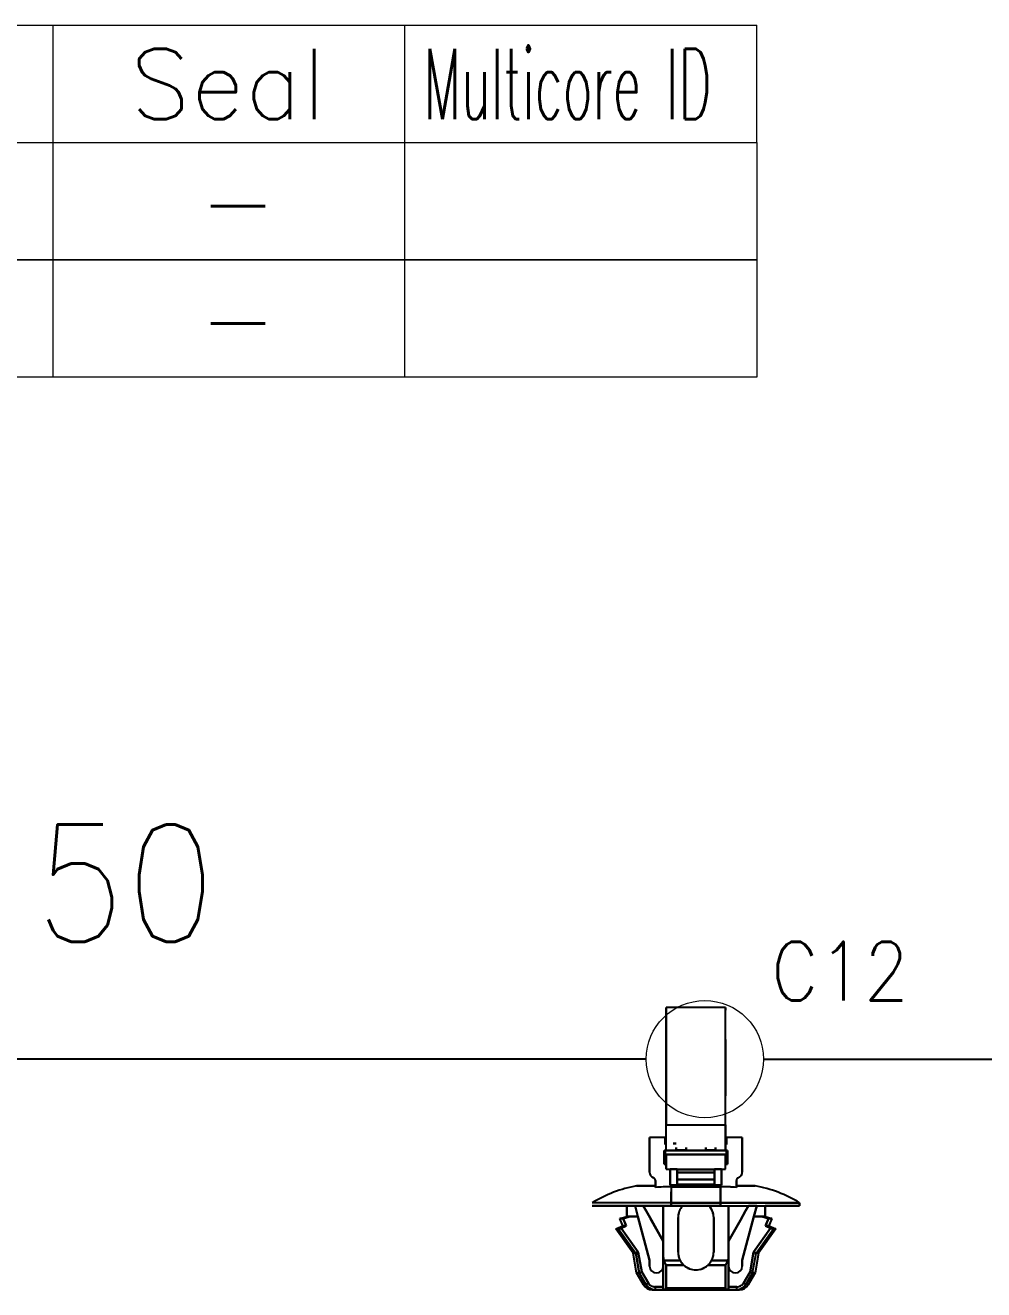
# Model space of a CAD drawing. Header units: inches. Extents: x 47316 to 59086, y 3141 to 11743.
# Drawn here: x 51528.8 to 51569.7, y 4851.2 to 4905.1 of the extents above; entities that cross this region are included whole.
import ezdxf

# ---------------------------------------------------------------- set-up
doc = ezdxf.new("R2010")
doc.units = ezdxf.units.IN
doc.header["$MEASUREMENT"] = 0
doc.layers.add('_BLACK_HOLE', color=7, linetype='Continuous')
doc.styles.get("Standard").update_dxf_attribs({"font": ''})
doc.styles.get('Standard').set_extended_font_data('SimSun')
doc.linetypes.add('_VH_OTCON', pattern='A,0.0001,[7,VeSys.shx,S=0.1,R=0,X=0,Y=0],-0.4,[7,VeSys.shx,S=0.1,R=0,X=0,Y=0],-0.4,["X",Standard,S=1,R=0,X=-0.5,Y=-0.5],-0.0001,[7,VeSys.shx,S=0.1,R=0,X=0,Y=0],-0.4', length=1.2002)

msp = doc.modelspace()

# ---------------------------------------------------------------- linework, layer by layer
at = {"layer": '_BLACK_HOLE', "linetype": 'Continuous', "lineweight": 15}
for p, q in [((51477.519, 4905.09), (51560.019, 4905.09)), ((51477.519, 4900.09), (51560.019, 4900.09))]:
    msp.add_line(p, q, dxfattribs=at)
at = {"layer": '_BLACK_HOLE', "color": 7, "linetype": 'Continuous', "lineweight": 15}
for p, q in [((51530.019, 4900.09), (51530.019, 4905.09)), ((51545.019, 4900.09), (51545.019, 4905.09)), ((51560.019, 4900.09), (51560.019, 4905.09))]:
    msp.add_line(p, q, dxfattribs=at)
at = {"layer": '_BLACK_HOLE', "color": 102, "linetype": 'Continuous', "lineweight": 15}
for p, q in [((51530.019, 4895.09), (51530.019, 4900.09)), ((51545.019, 4895.09), (51545.019, 4900.09)), ((51530.019, 4890.09), (51530.019, 4895.09)), ((51545.019, 4890.09), (51545.019, 4895.09))]:
    msp.add_line(p, q, dxfattribs=at)
at = {"layer": '_BLACK_HOLE', "ltscale": 0.378897}
msp.add_line((51556.158, 4863.232), (51556.158, 4858.232), dxfattribs=at)
at = {"layer": '_BLACK_HOLE', "ltscale": 0.15}
for p, q in [((51558.684, 4863.232), (51556.158, 4863.232)), ((51556.158, 4858.232), (51558.684, 4858.232)), ((51556.158, 4858.232), (51558.684, 4858.232)), ((51558.684, 4856.974), (51556.158, 4856.974)), ((51556.158, 4856.974), (51558.684, 4856.974)), ((51556.158, 4856.342), (51558.684, 4856.342)), ((51556.158, 4856.342), (51558.684, 4856.342)), ((51558.684, 4851.269), (51556.158, 4851.269)), ((51556.158, 4851.269), (51558.684, 4851.269))]:
    msp.add_line(p, q, dxfattribs=at)
at = {"layer": '_BLACK_HOLE', "ltscale": 0.215019}
msp.add_line((51556.158, 4859.796), (51556.158, 4863.232), dxfattribs=at)
at = {"layer": '_BLACK_HOLE', "ltscale": 0.315749}
msp.add_line((51556.158, 4863.232), (51556.158, 4858.664), dxfattribs=at)
at = {"layer": '_BLACK_HOLE', "ltscale": 0.378905}
msp.add_line((51556.158, 4858.232), (51556.158, 4863.232), dxfattribs=at)
at = {"layer": '_BLACK_HOLE', "ltscale": 0.315758}
msp.add_line((51556.158, 4863.232), (51556.158, 4858.664), dxfattribs=at)
at = {"layer": '_BLACK_HOLE', "ltscale": 0.378893}
msp.add_line((51558.684, 4858.232), (51558.684, 4863.232), dxfattribs=at)
at = {"layer": '_BLACK_HOLE', "ltscale": 0.0272}
msp.add_line((51558.684, 4863.119), (51558.684, 4863.232), dxfattribs=at)
at = {"layer": '_BLACK_HOLE', "ltscale": 0.37888}
msp.add_line((51558.684, 4858.232), (51558.684, 4863.232), dxfattribs=at)
at = {"layer": '_BLACK_HOLE', "ltscale": 0.027199}
msp.add_line((51558.684, 4863.232), (51558.684, 4863.119), dxfattribs=at)
at = {"layer": '_BLACK_HOLE', "ltscale": 0.179182}
msp.add_line((51556.158, 4859.968), (51556.158, 4862.985), dxfattribs=at)
at = {"layer": '_BLACK_HOLE', "ltscale": 0.142593}
msp.add_line((51558.684, 4859.472), (51558.684, 4861.873), dxfattribs=at)
at = {"layer": '_BLACK_HOLE', "ltscale": 0.142589}
msp.add_line((51558.684, 4861.873), (51558.684, 4859.472), dxfattribs=at)
at = {"layer": '_BLACK_HOLE', "linetype": '_VH_OTCON', "lineweight": -3, "ltscale": 5}
for p, q in [((51555.302, 4861.031), (51510.482, 4861.031)), ((51560.302, 4861.031), (51661.023, 4861.031))]:
    msp.add_line(p, q, dxfattribs=at)
at = {"layer": '_BLACK_HOLE', "ltscale": 0.026669}
for p, q in [((51556.158, 4859.968), (51556.158, 4859.519)), ((51556.158, 4859.519), (51556.158, 4859.968)), ((51556.158, 4859.796), (51556.158, 4859.347))]:
    msp.add_line(p, q, dxfattribs=at)
at = {"layer": '_BLACK_HOLE', "ltscale": 0.108633}
msp.add_line((51556.158, 4857.689), (51556.158, 4859.519), dxfattribs=at)
at = {"layer": '_BLACK_HOLE', "ltscale": 0.076392}
msp.add_line((51556.158, 4858.232), (51556.158, 4859.519), dxfattribs=at)
at = {"layer": '_BLACK_HOLE', "ltscale": 0.098454}
msp.add_line((51556.158, 4857.689), (51556.158, 4859.347), dxfattribs=at)
at = {"layer": '_BLACK_HOLE', "ltscale": 0.057913}
msp.add_line((51556.158, 4857.689), (51556.158, 4858.664), dxfattribs=at)
at = {"layer": '_BLACK_HOLE', "ltscale": 0.0644}
for p, q in [((51556.158, 4857.148), (51556.158, 4858.232)), ((51556.158, 4857.148), (51556.158, 4858.232)), ((51558.684, 4858.232), (51558.684, 4857.148)), ((51558.684, 4857.148), (51558.684, 4858.232))]:
    msp.add_line(p, q, dxfattribs=at)
at = {"layer": '_BLACK_HOLE', "ltscale": 0.025}
for p, q in [((51555.443, 4857.268), (51555.443, 4857.689)), ((51557, 4857.148), (51556.579, 4857.148)), ((51557, 4857.148), (51556.579, 4857.148)), ((51557, 4857.142), (51556.579, 4857.142)), ((51558.263, 4857.148), (51557.842, 4857.148)), ((51558.263, 4857.148), (51557.842, 4857.148))]:
    msp.add_line(p, q, dxfattribs=at)
at = {"layer": '_BLACK_HOLE', "ltscale": 0.039999}
for p, q in [((51556.116, 4857.689), (51555.443, 4857.689)), ((51556.116, 4857.689), (51555.443, 4857.689)), ((51559.4, 4857.689), (51558.726, 4857.689)), ((51559.4, 4857.689), (51558.726, 4857.689))]:
    msp.add_line(p, q, dxfattribs=at)
at = {"layer": '_BLACK_HOLE', "ltscale": 0.022501}
for p, q in [((51555.443, 4857.689), (51555.443, 4857.31)), ((51555.443, 4857.689), (51555.443, 4857.31)), ((51559.4, 4857.689), (51559.4, 4857.31)), ((51559.4, 4857.31), (51559.4, 4857.689))]:
    msp.add_line(p, q, dxfattribs=at)
at = {"layer": '_BLACK_HOLE', "ltscale": 0.0175}
for p, q in [((51556.116, 4857.689), (51556.116, 4857.394)), ((51556.116, 4857.689), (51556.116, 4857.394)), ((51556.116, 4857.394), (51556.116, 4857.689)), ((51558.726, 4857.689), (51558.726, 4857.394)), ((51558.726, 4857.394), (51558.726, 4857.689))]:
    msp.add_line(p, q, dxfattribs=at)
at = {"layer": '_BLACK_HOLE', "ltscale": 0.002499}
for p, q in [((51556.158, 4857.689), (51556.116, 4857.689)), ((51558.726, 4857.689), (51558.684, 4857.689)), ((51556.074, 4857.142), (51556.116, 4857.142)), ((51556.074, 4857.142), (51556.116, 4857.142)), ((51556.116, 4857.394), (51556.158, 4857.394)), ((51556.158, 4857.394), (51556.116, 4857.394)), ((51558.684, 4857.394), (51558.726, 4857.394)), ((51558.726, 4857.394), (51558.684, 4857.394)), ((51558.768, 4857.142), (51558.726, 4857.142)), ((51558.726, 4857.142), (51558.768, 4857.142)), ((51558.726, 4857.142), (51558.768, 4857.142)), ((51556.116, 4856.595), (51556.158, 4856.595)), ((51556.158, 4856.595), (51556.116, 4856.595)), ((51556.116, 4856.595), (51556.158, 4856.595)), ((51558.684, 4856.595), (51558.726, 4856.595)), ((51558.726, 4856.595), (51558.684, 4856.595)), ((51558.684, 4856.595), (51558.726, 4856.595))]:
    msp.add_line(p, q, dxfattribs=at)
at = {"layer": '_BLACK_HOLE', "ltscale": 2.6e-05}
for p, q in [((51556.116, 4857.689), (51556.116, 4857.689)), ((51558.726, 4857.689), (51558.726, 4857.689))]:
    msp.add_line(p, q, dxfattribs=at)
at = {"layer": '_BLACK_HOLE', "ltscale": 0.064999}
for p, q in [((51555.443, 4857.31), (51555.443, 4856.216)), ((51555.443, 4857.31), (51555.443, 4856.216)), ((51559.4, 4857.31), (51559.4, 4856.216)), ((51559.4, 4856.216), (51559.4, 4857.31))]:
    msp.add_line(p, q, dxfattribs=at)
at = {"layer": '_BLACK_HOLE', "ltscale": 0.0625}
msp.add_line((51555.443, 4856.216), (51555.443, 4857.268), dxfattribs=at)
at = {"layer": '_BLACK_HOLE', "ltscale": 0.000629}
msp.add_line((51556.085, 4857.142), (51556.074, 4857.142), dxfattribs=at)
at = {"layer": '_BLACK_HOLE', "ltscale": 0.035001}
for p, q in [((51556.074, 4857.142), (51556.074, 4856.553)), ((51556.074, 4856.553), (51556.074, 4857.142)), ((51558.768, 4856.553), (51558.768, 4857.142)), ((51558.768, 4856.553), (51558.768, 4857.142)), ((51558.768, 4857.142), (51558.768, 4856.553)), ((51556.369, 4854.784), (51556.369, 4855.374)), ((51556.369, 4854.784), (51556.369, 4855.374))]:
    msp.add_line(p, q, dxfattribs=at)
at = {"layer": '_BLACK_HOLE', "ltscale": 0.154999}
for p, q in [((51556.116, 4857.142), (51558.726, 4857.142)), ((51558.726, 4857.142), (51556.116, 4857.142))]:
    msp.add_line(p, q, dxfattribs=at)
at = {"layer": '_BLACK_HOLE', "ltscale": 0.032501}
for p, q in [((51556.116, 4857.142), (51556.116, 4856.595)), ((51556.116, 4857.142), (51556.116, 4856.595)), ((51558.726, 4857.142), (51558.726, 4856.595)), ((51558.726, 4856.595), (51558.726, 4857.142))]:
    msp.add_line(p, q, dxfattribs=at)
at = {"layer": '_BLACK_HOLE', "ltscale": 0.021939}
msp.add_line((51556.116, 4857.142), (51556.116, 4856.772), dxfattribs=at)
at = {"layer": '_BLACK_HOLE', "ltscale": 0.0075}
for p, q in [((51556.581, 4857.436), (51556.455, 4857.436)), ((51556.455, 4857.436), (51556.581, 4857.436)), ((51556.579, 4857.142), (51556.579, 4857.268)), ((51556.579, 4857.268), (51556.579, 4857.142)), ((51557, 4857.268), (51557, 4857.142)), ((51557, 4857.142), (51557, 4857.268)), ((51557.842, 4857.142), (51557.842, 4857.268)), ((51557.842, 4857.268), (51557.842, 4857.142)), ((51558.263, 4857.268), (51558.263, 4857.142)), ((51558.263, 4857.142), (51558.263, 4857.268)), ((51556.369, 4854.911), (51556.369, 4854.784)), ((51556.369, 4854.784), (51556.369, 4854.911)), ((51558.474, 4854.784), (51558.474, 4854.911)), ((51558.474, 4854.911), (51558.474, 4854.784)), ((51561.842, 4854.911), (51561.842, 4854.784)), ((51561.842, 4854.784), (51561.842, 4854.911)), ((51555.679, 4851.332), (51555.679, 4851.206)), ((51555.679, 4851.332), (51555.679, 4851.206)), ((51556.032, 4851.206), (51556.032, 4851.332)), ((51559.163, 4851.206), (51559.163, 4851.332)), ((51559.163, 4851.206), (51559.163, 4851.332))]:
    msp.add_line(p, q, dxfattribs=at)
at = {"layer": '_BLACK_HOLE', "ltscale": 0.000322}
msp.add_line((51557, 4857.142), (51557, 4857.147), dxfattribs=at)
at = {"layer": '_BLACK_HOLE', "ltscale": 0.023056}
msp.add_line((51558.23, 4857.142), (51557.842, 4857.142), dxfattribs=at)
at = {"layer": '_BLACK_HOLE', "ltscale": 0.000368}
msp.add_line((51558.263, 4857.148), (51558.263, 4857.142), dxfattribs=at)
at = {"layer": '_BLACK_HOLE', "ltscale": 0.010562}
msp.add_line((51556.116, 4856.595), (51556.116, 4856.772), dxfattribs=at)
at = {"layer": '_BLACK_HOLE', "ltscale": 0.0375}
for p, q in [((51556.158, 4856.974), (51556.158, 4856.342)), ((51556.158, 4856.342), (51556.158, 4856.974)), ((51558.684, 4856.342), (51558.684, 4856.974)), ((51558.684, 4856.342), (51558.684, 4856.974))]:
    msp.add_line(p, q, dxfattribs=at)
at = {"layer": '_BLACK_HOLE', "ltscale": 0.002502}
msp.add_line((51556.158, 4856.553), (51556.158, 4856.595), dxfattribs=at)
at = {"layer": '_BLACK_HOLE', "ltscale": 0.004999}
for p, q in [((51556.074, 4856.553), (51556.158, 4856.553)), ((51556.158, 4856.553), (51556.074, 4856.553)), ((51558.684, 4856.553), (51558.768, 4856.553)), ((51558.768, 4856.553), (51558.684, 4856.553))]:
    msp.add_line(p, q, dxfattribs=at)
at = {"layer": '_BLACK_HOLE', "ltscale": 0.040002}
for p, q in [((51556.327, 4856.342), (51556.327, 4855.668)), ((51556.327, 4855.668), (51556.327, 4856.342)), ((51558.516, 4855.668), (51558.516, 4856.342)), ((51558.516, 4855.668), (51558.516, 4856.342)), ((51558.516, 4856.342), (51558.516, 4855.668))]:
    msp.add_line(p, q, dxfattribs=at)
at = {"layer": '_BLACK_HOLE', "ltscale": 0.017502}
for p, q in [((51556.621, 4856.342), (51556.327, 4856.342)), ((51558.516, 4856.342), (51558.221, 4856.342))]:
    msp.add_line(p, q, dxfattribs=at)
at = {"layer": '_BLACK_HOLE', "ltscale": 0.00087}
for p, q in [((51556.621, 4856.327), (51556.621, 4856.342)), ((51556.621, 4856.342), (51556.621, 4856.327)), ((51558.221, 4856.327), (51558.221, 4856.342)), ((51558.221, 4856.342), (51558.221, 4856.327))]:
    msp.add_line(p, q, dxfattribs=at)
at = {"layer": '_BLACK_HOLE', "ltscale": 0.023952}
msp.add_line((51556.621, 4855.939), (51556.621, 4856.342), dxfattribs=at)
at = {"layer": '_BLACK_HOLE', "ltscale": 0.007443}
for p, q in [((51556.621, 4856.202), (51556.621, 4856.327)), ((51556.621, 4856.327), (51556.621, 4856.202)), ((51558.221, 4856.202), (51558.221, 4856.327)), ((51558.221, 4856.327), (51558.221, 4856.202))]:
    msp.add_line(p, q, dxfattribs=at)
at = {"layer": '_BLACK_HOLE', "ltscale": 0.095001}
for p, q in [((51556.621, 4856.327), (51558.221, 4856.327)), ((51558.221, 4856.327), (51556.621, 4856.327)), ((51556.621, 4856.202), (51558.221, 4856.202)), ((51558.221, 4856.202), (51556.621, 4856.202)), ((51558.221, 4855.902), (51556.621, 4855.902)), ((51556.621, 4855.902), (51558.221, 4855.902)), ((51558.221, 4855.693), (51556.621, 4855.693))]:
    msp.add_line(p, q, dxfattribs=at)
at = {"layer": '_BLACK_HOLE', "ltscale": 0.017839}
for p, q in [((51556.621, 4855.902), (51556.621, 4856.202)), ((51556.621, 4856.202), (51556.621, 4855.902)), ((51558.221, 4855.902), (51558.221, 4856.202)), ((51558.221, 4856.202), (51558.221, 4855.902))]:
    msp.add_line(p, q, dxfattribs=at)
at = {"layer": '_BLACK_HOLE', "ltscale": 0.047501}
for p, q in [((51554.895, 4855.626), (51555.695, 4855.626)), ((51555.695, 4855.626), (51554.895, 4855.626)), ((51559.147, 4855.626), (51559.947, 4855.626)), ((51559.947, 4855.626), (51559.147, 4855.626))]:
    msp.add_line(p, q, dxfattribs=at)
at = {"layer": '_BLACK_HOLE', "ltscale": 0.013786}
msp.add_line((51555.695, 4855.626), (51555.695, 4855.858), dxfattribs=at)
at = {"layer": '_BLACK_HOLE', "ltscale": 0.017471}
for p, q in [((51555.695, 4855.564), (51555.695, 4855.858)), ((51559.147, 4855.564), (51559.147, 4855.858))]:
    msp.add_line(p, q, dxfattribs=at)
at = {"layer": '_BLACK_HOLE', "ltscale": 0.017476}
for p, q in [((51555.695, 4855.858), (51555.695, 4855.564)), ((51559.147, 4855.858), (51559.147, 4855.564))]:
    msp.add_line(p, q, dxfattribs=at)
at = {"layer": '_BLACK_HOLE', "ltscale": 0.00369}
for p, q in [((51555.695, 4855.564), (51555.695, 4855.626)), ((51559.147, 4855.626), (51559.147, 4855.564))]:
    msp.add_line(p, q, dxfattribs=at)
at = {"layer": '_BLACK_HOLE', "ltscale": 0.129999}
for p, q in [((51556.327, 4855.668), (51558.516, 4855.668)), ((51558.516, 4855.668), (51556.327, 4855.668))]:
    msp.add_line(p, q, dxfattribs=at)
at = {"layer": '_BLACK_HOLE', "ltscale": 0.040567}
for p, q in [((51556.369, 4855.594), (51556.369, 4854.911)), ((51558.474, 4855.594), (51558.474, 4854.911))]:
    msp.add_line(p, q, dxfattribs=at)
at = {"layer": '_BLACK_HOLE', "ltscale": 0.125}
for p, q in [((51558.474, 4855.594), (51556.369, 4855.594)), ((51556.369, 4855.594), (51558.474, 4855.594)), ((51558.474, 4854.911), (51556.369, 4854.911)), ((51556.369, 4854.911), (51558.474, 4854.911)), ((51558.474, 4854.784), (51556.369, 4854.784)), ((51556.369, 4854.784), (51558.474, 4854.784))]:
    msp.add_line(p, q, dxfattribs=at)
at = {"layer": '_BLACK_HOLE', "ltscale": 0.040569}
for p, q in [((51556.369, 4855.594), (51556.369, 4854.911)), ((51558.474, 4854.911), (51558.474, 4855.594))]:
    msp.add_line(p, q, dxfattribs=at)
at = {"layer": '_BLACK_HOLE', "ltscale": 0.014789}
msp.add_line((51556.621, 4855.917), (51556.621, 4855.668), dxfattribs=at)
at = {"layer": '_BLACK_HOLE', "ltscale": 0.013841}
for p, q in [((51556.621, 4855.669), (51556.621, 4855.902)), ((51558.221, 4855.902), (51558.221, 4855.669))]:
    msp.add_line(p, q, dxfattribs=at)
at = {"layer": '_BLACK_HOLE', "ltscale": 0.012407}
for p, q in [((51556.621, 4855.693), (51556.621, 4855.902)), ((51558.221, 4855.693), (51558.221, 4855.902))]:
    msp.add_line(p, q, dxfattribs=at)
at = {"layer": '_BLACK_HOLE', "ltscale": 0.001447}
msp.add_line((51558.221, 4855.693), (51558.221, 4855.668), dxfattribs=at)
at = {"layer": '_BLACK_HOLE', "ltscale": 0.02751}
msp.add_line((51558.474, 4854.91), (51558.474, 4855.374), dxfattribs=at)
msp.add_line((51558.474, 4854.91), (51558.474, 4855.374), dxfattribs=at)
at = {"layer": '_BLACK_HOLE', "ltscale": 0.2}
for p, q in [((51556.369, 4854.911), (51553.001, 4854.911)), ((51556.369, 4854.911), (51553.001, 4854.911)), ((51556.369, 4854.784), (51553.001, 4854.784)), ((51553.001, 4854.784), (51556.369, 4854.784)), ((51561.842, 4854.911), (51558.474, 4854.911)), ((51558.474, 4854.911), (51561.842, 4854.911)), ((51558.474, 4854.784), (51561.842, 4854.784)), ((51558.474, 4854.784), (51561.842, 4854.784))]:
    msp.add_line(p, q, dxfattribs=at)
at = {"layer": '_BLACK_HOLE', "ltscale": 0.087396}
for p, q in [((51553.001, 4854.784), (51554.472, 4854.784)), ((51561.842, 4854.784), (51560.37, 4854.784)), ((51561.842, 4854.784), (51560.37, 4854.784))]:
    msp.add_line(p, q, dxfattribs=at)
at = {"layer": '_BLACK_HOLE', "ltscale": 0.0875}
for p, q in [((51554.474, 4854.784), (51553.001, 4854.784)), ((51556.663, 4852.806), (51556.663, 4854.279)), ((51556.663, 4854.279), (51556.663, 4852.806)), ((51558.179, 4854.279), (51558.179, 4852.806)), ((51558.179, 4852.806), (51558.179, 4854.279)), ((51558.179, 4852.806), (51558.179, 4854.279))]:
    msp.add_line(p, q, dxfattribs=at)
at = {"layer": '_BLACK_HOLE', "ltscale": 0.027499}
for p, q in [((51554.474, 4854.321), (51554.474, 4854.784)), ((51554.474, 4854.784), (51554.474, 4854.321)), ((51560.368, 4854.321), (51560.368, 4854.784)), ((51560.368, 4854.784), (51560.368, 4854.321))]:
    msp.add_line(p, q, dxfattribs=at)
at = {"layer": '_BLACK_HOLE', "ltscale": 0.028456}
for p, q in [((51554.95, 4854.321), (51554.826, 4854.784)), ((51554.826, 4854.784), (51554.95, 4854.321)), ((51559.893, 4854.321), (51560.016, 4854.784)), ((51560.016, 4854.784), (51559.893, 4854.321))]:
    msp.add_line(p, q, dxfattribs=at)
at = {"layer": '_BLACK_HOLE', "ltscale": 0.020602}
for p, q in [((51554.826, 4854.784), (51555.173, 4854.784)), ((51560.016, 4854.784), (51559.669, 4854.784)), ((51560.016, 4854.784), (51559.669, 4854.784))]:
    msp.add_line(p, q, dxfattribs=at)
at = {"layer": '_BLACK_HOLE', "ltscale": 0.020749}
msp.add_line((51555.176, 4854.784), (51554.826, 4854.784), dxfattribs=at)
at = {"layer": '_BLACK_HOLE', "ltscale": 0.015289}
msp.add_line((51555.302, 4854.561), (51555.175, 4854.785), dxfattribs=at)
at = {"layer": '_BLACK_HOLE', "ltscale": 0.015242}
for p, q in [((51555.176, 4854.785), (51555.302, 4854.561)), ((51559.541, 4854.561), (51559.667, 4854.785))]:
    msp.add_line(p, q, dxfattribs=at)
at = {"layer": '_BLACK_HOLE', "ltscale": 0.02697}
msp.add_line((51555.525, 4854.166), (51555.302, 4854.561), dxfattribs=at)
at = {"layer": '_BLACK_HOLE', "ltscale": 0.026985}
for p, q in [((51555.302, 4854.561), (51555.525, 4854.165)), ((51559.317, 4854.165), (51559.541, 4854.561))]:
    msp.add_line(p, q, dxfattribs=at)
at = {"layer": '_BLACK_HOLE', "ltscale": 0.089999}
for p, q in [((51556.032, 4854.784), (51556.032, 4853.269)), ((51556.032, 4853.269), (51556.032, 4854.784)), ((51558.81, 4853.269), (51558.81, 4854.784)), ((51558.81, 4854.784), (51558.81, 4853.269))]:
    msp.add_line(p, q, dxfattribs=at)
at = {"layer": '_BLACK_HOLE', "ltscale": 0.02701}
msp.add_line((51559.541, 4854.562), (51559.317, 4854.166), dxfattribs=at)
at = {"layer": '_BLACK_HOLE', "ltscale": 0.015215}
msp.add_line((51559.667, 4854.785), (51559.541, 4854.562), dxfattribs=at)
at = {"layer": '_BLACK_HOLE', "ltscale": 0.019}
msp.add_line((51554.012, 4853.795), (51554.306, 4853.921), dxfattribs=at)
at = {"layer": '_BLACK_HOLE', "ltscale": 0.018183}
msp.add_line((51554.18, 4854.237), (51554.474, 4854.321), dxfattribs=at)
at = {"layer": '_BLACK_HOLE', "ltscale": 0.008429}
for p, q in [((51554.322, 4854.237), (51554.18, 4854.237)), ((51560.394, 4853.921), (51560.536, 4853.921))]:
    msp.add_line(p, q, dxfattribs=at)
at = {"layer": '_BLACK_HOLE', "ltscale": 0.020195}
for p, q in [((51554.306, 4853.921), (51554.18, 4854.237)), ((51554.322, 4854.237), (51554.448, 4853.921)), ((51554.448, 4853.921), (51554.322, 4854.237)), ((51560.521, 4854.237), (51560.394, 4853.921)), ((51560.394, 4853.921), (51560.521, 4854.237)), ((51560.663, 4854.237), (51560.536, 4853.921))]:
    msp.add_line(p, q, dxfattribs=at)
at = {"layer": '_BLACK_HOLE', "ltscale": 0.008438}
msp.add_line((51554.18, 4854.237), (51554.322, 4854.237), dxfattribs=at)
at = {"layer": '_BLACK_HOLE', "ltscale": 0.002185}
msp.add_line((51554.25, 4854.237), (51554.213, 4854.237), dxfattribs=at)
at = {"layer": '_BLACK_HOLE', "ltscale": 0.013619}
for p, q in [((51554.448, 4853.921), (51554.237, 4853.831)), ((51554.237, 4853.831), (51554.448, 4853.921)), ((51560.394, 4853.921), (51560.605, 4853.831)), ((51560.605, 4853.831), (51560.394, 4853.921))]:
    msp.add_line(p, q, dxfattribs=at)
at = {"layer": '_BLACK_HOLE', "ltscale": 0.0009}
msp.add_line((51554.321, 4853.921), (51554.306, 4853.921), dxfattribs=at)
at = {"layer": '_BLACK_HOLE', "ltscale": 0.000912}
for p, q in [((51554.306, 4853.921), (51554.322, 4853.921)), ((51560.647, 4854.237), (51560.662, 4854.237))]:
    msp.add_line(p, q, dxfattribs=at)
at = {"layer": '_BLACK_HOLE', "ltscale": 0.002856}
msp.add_line((51554.311, 4853.921), (51554.359, 4853.921), dxfattribs=at)
at = {"layer": '_BLACK_HOLE', "ltscale": 0.002869}
msp.add_line((51554.36, 4853.921), (51554.312, 4853.921), dxfattribs=at)
at = {"layer": '_BLACK_HOLE', "ltscale": 0.002832}
msp.add_line((51554.369, 4853.921), (51554.321, 4853.921), dxfattribs=at)
at = {"layer": '_BLACK_HOLE', "ltscale": 0.018199}
for p, q in [((51554.616, 4854.321), (51554.322, 4854.237)), ((51554.322, 4854.237), (51554.616, 4854.321)), ((51560.226, 4854.321), (51560.521, 4854.237)), ((51560.521, 4854.237), (51560.226, 4854.321))]:
    msp.add_line(p, q, dxfattribs=at)
at = {"layer": '_BLACK_HOLE', "ltscale": 0.00282}
for p, q in [((51554.322, 4853.921), (51554.369, 4853.921)), ((51560.599, 4854.237), (51560.647, 4854.237))]:
    msp.add_line(p, q, dxfattribs=at)
at = {"layer": '_BLACK_HOLE', "ltscale": 0.004715}
msp.add_line((51554.448, 4853.921), (51554.369, 4853.921), dxfattribs=at)
at = {"layer": '_BLACK_HOLE', "ltscale": 0.004687}
msp.add_line((51554.369, 4853.921), (51554.448, 4853.921), dxfattribs=at)
at = {"layer": '_BLACK_HOLE', "ltscale": 0.000342}
for p, q in [((51554.48, 4854.321), (51554.474, 4854.321)), ((51560.368, 4854.321), (51560.362, 4854.321))]:
    msp.add_line(p, q, dxfattribs=at)
at = {"layer": '_BLACK_HOLE', "ltscale": 0.006641}
msp.add_line((51554.474, 4854.321), (51554.586, 4854.321), dxfattribs=at)
at = {"layer": '_BLACK_HOLE', "ltscale": 0.002142}
msp.add_line((51554.51, 4854.321), (51554.474, 4854.321), dxfattribs=at)
at = {"layer": '_BLACK_HOLE', "ltscale": 0.00033}
for p, q in [((51554.474, 4854.321), (51554.48, 4854.321)), ((51560.363, 4854.321), (51560.368, 4854.321)), ((51560.536, 4853.921), (51560.531, 4853.921))]:
    msp.add_line(p, q, dxfattribs=at)
at = {"layer": '_BLACK_HOLE', "ltscale": 0.002136}
msp.add_line((51554.474, 4854.321), (51554.51, 4854.321), dxfattribs=at)
at = {"layer": '_BLACK_HOLE', "ltscale": 0.001825}
msp.add_line((51554.48, 4854.321), (51554.511, 4854.321), dxfattribs=at)
at = {"layer": '_BLACK_HOLE', "ltscale": 0.003674}
for p, q in [((51554.542, 4854.321), (51554.48, 4854.321)), ((51560.362, 4854.321), (51560.301, 4854.321))]:
    msp.add_line(p, q, dxfattribs=at)
at = {"layer": '_BLACK_HOLE', "ltscale": 0.006299}
msp.add_line((51554.616, 4854.321), (51554.51, 4854.321), dxfattribs=at)
at = {"layer": '_BLACK_HOLE', "ltscale": 0.006305}
msp.add_line((51554.51, 4854.321), (51554.616, 4854.321), dxfattribs=at)
at = {"layer": '_BLACK_HOLE', "ltscale": 0.00329}
msp.add_line((51554.597, 4854.321), (51554.542, 4854.321), dxfattribs=at)
at = {"layer": '_BLACK_HOLE', "ltscale": 0.019785}
for p, q in [((51554.95, 4854.321), (51554.616, 4854.321)), ((51554.616, 4854.321), (51554.95, 4854.321)), ((51559.893, 4854.321), (51560.226, 4854.321)), ((51560.226, 4854.321), (51559.893, 4854.321))]:
    msp.add_line(p, q, dxfattribs=at)
at = {"layer": '_BLACK_HOLE', "ltscale": 0.11383}
for p, q in [((51555.443, 4852.469), (51554.95, 4854.321)), ((51554.95, 4854.321), (51555.443, 4852.469)), ((51559.4, 4852.469), (51559.893, 4854.321)), ((51559.893, 4854.321), (51559.4, 4852.469))]:
    msp.add_line(p, q, dxfattribs=at)
at = {"layer": '_BLACK_HOLE', "ltscale": 0.065039}
msp.add_line((51556.032, 4853.269), (51555.493, 4854.222), dxfattribs=at)
at = {"layer": '_BLACK_HOLE', "ltscale": 0.06116}
msp.add_line((51556.032, 4853.269), (51555.525, 4854.166), dxfattribs=at)
at = {"layer": '_BLACK_HOLE', "ltscale": 0.061156}
for p, q in [((51555.525, 4854.165), (51556.032, 4853.269)), ((51558.81, 4853.269), (51559.317, 4854.165))]:
    msp.add_line(p, q, dxfattribs=at)
at = {"layer": '_BLACK_HOLE', "ltscale": 0.040697}
msp.add_line((51556.032, 4853.425), (51556.032, 4854.111), dxfattribs=at)
at = {"layer": '_BLACK_HOLE', "ltscale": 0.040701}
msp.add_line((51556.032, 4854.111), (51556.032, 4853.425), dxfattribs=at)
at = {"layer": '_BLACK_HOLE', "ltscale": 0.064963}
msp.add_line((51559.348, 4854.221), (51558.81, 4853.269), dxfattribs=at)
at = {"layer": '_BLACK_HOLE', "ltscale": 0.061161}
msp.add_line((51559.317, 4854.166), (51558.81, 4853.269), dxfattribs=at)
at = {"layer": '_BLACK_HOLE', "ltscale": 0.008441}
for p, q in [((51560.368, 4854.321), (51560.226, 4854.321)), ((51560.226, 4854.321), (51560.368, 4854.321)), ((51560.536, 4853.921), (51560.394, 4853.921))]:
    msp.add_line(p, q, dxfattribs=at)
at = {"layer": '_BLACK_HOLE', "ltscale": 0.008432}
msp.add_line((51560.226, 4854.321), (51560.368, 4854.321), dxfattribs=at)
at = {"layer": '_BLACK_HOLE', "ltscale": 0.00434}
msp.add_line((51560.301, 4854.321), (51560.227, 4854.321), dxfattribs=at)
at = {"layer": '_BLACK_HOLE', "ltscale": 0.002209}
msp.add_line((51560.325, 4854.321), (51560.363, 4854.321), dxfattribs=at)
at = {"layer": '_BLACK_HOLE', "ltscale": 0.000286}
for p, q in [((51560.367, 4854.32), (51560.362, 4854.321)), ((51560.362, 4854.321), (51560.367, 4854.32))]:
    msp.add_line(p, q, dxfattribs=at)
at = {"layer": '_BLACK_HOLE', "ltscale": 0.018174}
msp.add_line((51560.368, 4854.321), (51560.662, 4854.237), dxfattribs=at)
at = {"layer": '_BLACK_HOLE', "ltscale": 0.004291}
msp.add_line((51560.467, 4853.921), (51560.394, 4853.921), dxfattribs=at)
at = {"layer": '_BLACK_HOLE', "ltscale": 0.003809}
msp.add_line((51560.531, 4853.921), (51560.467, 4853.921), dxfattribs=at)
at = {"layer": '_BLACK_HOLE', "ltscale": 0.001593}
msp.add_line((51560.504, 4853.921), (51560.531, 4853.921), dxfattribs=at)
at = {"layer": '_BLACK_HOLE', "ltscale": 0.004681}
for p, q in [((51560.599, 4854.237), (51560.521, 4854.237)), ((51560.521, 4854.237), (51560.599, 4854.237))]:
    msp.add_line(p, q, dxfattribs=at)
at = {"layer": '_BLACK_HOLE', "ltscale": 0.000327}
msp.add_line((51560.531, 4853.921), (51560.536, 4853.921), dxfattribs=at)
at = {"layer": '_BLACK_HOLE', "ltscale": 0.019025}
msp.add_line((51560.536, 4853.921), (51560.831, 4853.795), dxfattribs=at)
at = {"layer": '_BLACK_HOLE', "ltscale": 0.002823}
msp.add_line((51560.647, 4854.237), (51560.599, 4854.237), dxfattribs=at)
at = {"layer": '_BLACK_HOLE', "ltscale": 0.000925}
msp.add_line((51560.663, 4854.237), (51560.647, 4854.237), dxfattribs=at)
at = {"layer": '_BLACK_HOLE', "ltscale": 4.3e-05}
msp.add_line((51554.011, 4853.795), (51554.012, 4853.795), dxfattribs=at)
at = {"layer": '_BLACK_HOLE', "ltscale": 0.075271}
for p, q in [((51554.748, 4852.764), (51554.011, 4853.795)), ((51554.115, 4853.795), (51554.852, 4852.764)), ((51554.852, 4852.764), (51554.115, 4853.795)), ((51559.99, 4852.764), (51560.727, 4853.795)), ((51560.831, 4853.795), (51560.094, 4852.764))]:
    msp.add_line(p, q, dxfattribs=at)
at = {"layer": '_BLACK_HOLE', "ltscale": 4.9e-05}
msp.add_line((51554.011, 4853.795), (51554.012, 4853.795), dxfattribs=at)
at = {"layer": '_BLACK_HOLE', "ltscale": 0.000903}
msp.add_line((51554.012, 4853.795), (51554.027, 4853.795), dxfattribs=at)
at = {"layer": '_BLACK_HOLE', "ltscale": 0.000916}
msp.add_line((51554.012, 4853.795), (51554.028, 4853.795), dxfattribs=at)
at = {"layer": '_BLACK_HOLE', "ltscale": 0.005222}
msp.add_line((51554.027, 4853.795), (51554.115, 4853.795), dxfattribs=at)
at = {"layer": '_BLACK_HOLE', "ltscale": 0.005249}
msp.add_line((51554.028, 4853.795), (51554.116, 4853.795), dxfattribs=at)
at = {"layer": '_BLACK_HOLE', "ltscale": 0.074459}
for p, q in [((51554.237, 4853.831), (51554.966, 4852.811)), ((51554.966, 4852.811), (51554.237, 4853.831)), ((51560.605, 4853.831), (51559.876, 4852.811)), ((51559.876, 4852.811), (51560.605, 4853.831))]:
    msp.add_line(p, q, dxfattribs=at)
at = {"layer": '_BLACK_HOLE', "ltscale": 0.075264}
msp.add_line((51559.99, 4852.764), (51560.727, 4853.795), dxfattribs=at)
at = {"layer": '_BLACK_HOLE', "ltscale": 0.006177}
msp.add_line((51560.727, 4853.795), (51560.831, 4853.795), dxfattribs=at)
at = {"layer": '_BLACK_HOLE', "ltscale": 0.006165}
for p, q in [((51560.831, 4853.795), (51560.727, 4853.795)), ((51560.094, 4852.764), (51559.99, 4852.764)), ((51560.094, 4852.764), (51559.99, 4852.764))]:
    msp.add_line(p, q, dxfattribs=at)
at = {"layer": '_BLACK_HOLE', "ltscale": 0.004321}
for p, q in [((51554.899, 4852.783), (51554.966, 4852.811)), ((51554.966, 4852.811), (51554.899, 4852.783)), ((51559.876, 4852.811), (51559.943, 4852.783)), ((51559.943, 4852.783), (51559.876, 4852.811))]:
    msp.add_line(p, q, dxfattribs=at)
at = {"layer": '_BLACK_HOLE', "ltscale": 0.051095}
for p, q in [((51554.966, 4852.811), (51555.114, 4851.963)), ((51555.114, 4851.963), (51554.966, 4852.811)), ((51559.876, 4852.811), (51559.728, 4851.963)), ((51559.728, 4851.963), (51559.876, 4852.811))]:
    msp.add_line(p, q, dxfattribs=at)
at = {"layer": '_BLACK_HOLE', "ltscale": 0.039936}
for p, q in [((51556.032, 4853.269), (51556.032, 4852.596)), ((51556.032, 4852.596), (51556.032, 4853.269)), ((51558.81, 4852.596), (51558.81, 4853.269)), ((51558.81, 4853.269), (51558.81, 4852.596))]:
    msp.add_line(p, q, dxfattribs=at)
at = {"layer": '_BLACK_HOLE', "ltscale": 0.048712}
msp.add_line((51556.032, 4852.448), (51556.032, 4853.269), dxfattribs=at)
at = {"layer": '_BLACK_HOLE', "ltscale": 0.006168}
for p, q in [((51554.852, 4852.764), (51554.748, 4852.764)), ((51554.748, 4852.764), (51554.852, 4852.764))]:
    msp.add_line(p, q, dxfattribs=at)
at = {"layer": '_BLACK_HOLE', "ltscale": 0.05076}
for p, q in [((51554.895, 4851.922), (51554.748, 4852.764)), ((51560.094, 4852.764), (51559.947, 4851.922))]:
    msp.add_line(p, q, dxfattribs=at)
at = {"layer": '_BLACK_HOLE', "ltscale": 0.002621}
for p, q in [((51554.855, 4852.764), (51554.896, 4852.781)), ((51554.896, 4852.781), (51554.855, 4852.764)), ((51559.947, 4852.781), (51559.987, 4852.764)), ((51559.987, 4852.764), (51559.947, 4852.781))]:
    msp.add_line(p, q, dxfattribs=at)
at = {"layer": '_BLACK_HOLE', "ltscale": 0.050773}
for p, q in [((51554.855, 4852.764), (51555.002, 4851.922)), ((51555.002, 4851.922), (51554.855, 4852.764)), ((51559.84, 4851.922), (51559.987, 4852.764))]:
    msp.add_line(p, q, dxfattribs=at)
at = {"layer": '_BLACK_HOLE', "ltscale": 0.000205}
for p, q in [((51554.896, 4852.781), (51554.899, 4852.783)), ((51554.899, 4852.783), (51554.896, 4852.781)), ((51559.943, 4852.783), (51559.947, 4852.781)), ((51559.947, 4852.781), (51559.943, 4852.783))]:
    msp.add_line(p, q, dxfattribs=at)
at = {"layer": '_BLACK_HOLE', "ltscale": 0.014999}
for p, q in [((51555.443, 4852.216), (51555.443, 4852.469)), ((51555.443, 4852.469), (51555.443, 4852.216)), ((51559.4, 4852.216), (51559.4, 4852.469)), ((51559.4, 4852.216), (51559.4, 4852.469)), ((51559.4, 4852.469), (51559.4, 4852.216))]:
    msp.add_line(p, q, dxfattribs=at)
at = {"layer": '_BLACK_HOLE', "ltscale": 0.082565}
for p, q in [((51556.032, 4851.206), (51556.032, 4852.596)), ((51556.032, 4852.596), (51556.032, 4851.206)), ((51558.81, 4852.596), (51558.81, 4851.206)), ((51558.81, 4851.206), (51558.81, 4852.596))]:
    msp.add_line(p, q, dxfattribs=at)
at = {"layer": '_BLACK_HOLE', "ltscale": 0.008279}
msp.add_line((51556.032, 4852.309), (51556.032, 4852.448), dxfattribs=at)
at = {"layer": '_BLACK_HOLE', "ltscale": 0.005516}
msp.add_line((51556.032, 4852.216), (51556.032, 4852.309), dxfattribs=at)
at = {"layer": '_BLACK_HOLE', "ltscale": 0.041339}
for p, q in [((51556.053, 4852.455), (51556.75, 4852.455)), ((51556.75, 4852.455), (51556.053, 4852.455)), ((51558.093, 4852.455), (51558.789, 4852.455)), ((51558.789, 4852.455), (51558.093, 4852.455))]:
    msp.add_line(p, q, dxfattribs=at)
at = {"layer": '_BLACK_HOLE', "ltscale": 0.002634}
for p, q in [((51556.053, 4852.455), (51556.069, 4852.413)), ((51558.773, 4852.413), (51558.789, 4852.455))]:
    msp.add_line(p, q, dxfattribs=at)
at = {"layer": '_BLACK_HOLE', "ltscale": 0.002635}
for p, q in [((51556.069, 4852.413), (51556.053, 4852.455)), ((51558.789, 4852.455), (51558.773, 4852.413))]:
    msp.add_line(p, q, dxfattribs=at)
at = {"layer": '_BLACK_HOLE', "ltscale": 0.050769}
msp.add_line((51559.84, 4851.922), (51559.99, 4852.764), dxfattribs=at)
at = {"layer": '_BLACK_HOLE', "ltscale": 0.006223}
for p, q in [((51554.895, 4851.922), (51555, 4851.922)), ((51554.895, 4851.922), (51555, 4851.922)), ((51559.947, 4851.922), (51559.842, 4851.922))]:
    msp.add_line(p, q, dxfattribs=at)
at = {"layer": '_BLACK_HOLE', "ltscale": 0.034946}
for p, q in [((51555.194, 4851.414), (51554.895, 4851.922)), ((51559.947, 4851.922), (51559.649, 4851.414))]:
    msp.add_line(p, q, dxfattribs=at)
at = {"layer": '_BLACK_HOLE', "ltscale": 0.034208}
for p, q in [((51555.292, 4851.425), (51555, 4851.922)), ((51559.55, 4851.425), (51559.842, 4851.922))]:
    msp.add_line(p, q, dxfattribs=at)
at = {"layer": '_BLACK_HOLE', "ltscale": 0.000128}
for p, q in [((51555.002, 4851.922), (51555, 4851.922)), ((51559.842, 4851.922), (51559.84, 4851.922)), ((51559.84, 4851.922), (51559.842, 4851.922))]:
    msp.add_line(p, q, dxfattribs=at)
at = {"layer": '_BLACK_HOLE', "ltscale": 0.002806}
for p, q in [((51555.002, 4851.922), (51555.047, 4851.939)), ((51559.796, 4851.939), (51559.84, 4851.922))]:
    msp.add_line(p, q, dxfattribs=at)
at = {"layer": '_BLACK_HOLE', "ltscale": 0.00266}
for p, q in [((51555.045, 4851.937), (51555.002, 4851.922)), ((51559.84, 4851.922), (51559.798, 4851.937))]:
    msp.add_line(p, q, dxfattribs=at)
at = {"layer": '_BLACK_HOLE', "ltscale": 0.034163}
for p, q in [((51555.002, 4851.922), (51555.292, 4851.425)), ((51559.55, 4851.425), (51559.84, 4851.922))]:
    msp.add_line(p, q, dxfattribs=at)
at = {"layer": '_BLACK_HOLE', "ltscale": 0.004276}
for p, q in [((51555.047, 4851.939), (51555.114, 4851.963)), ((51555.114, 4851.963), (51555.047, 4851.938)), ((51559.795, 4851.938), (51559.728, 4851.963)), ((51559.728, 4851.963), (51559.796, 4851.939))]:
    msp.add_line(p, q, dxfattribs=at)
at = {"layer": '_BLACK_HOLE', "ltscale": 0.0329}
for p, q in [((51555.114, 4851.963), (51555.395, 4851.486)), ((51555.395, 4851.486), (51555.114, 4851.963)), ((51559.728, 4851.963), (51559.447, 4851.486)), ((51559.447, 4851.486), (51559.728, 4851.963))]:
    msp.add_line(p, q, dxfattribs=at)
at = {"layer": '_BLACK_HOLE', "ltscale": 0.052501}
msp.add_line((51556.032, 4851.332), (51556.032, 4852.216), dxfattribs=at)
at = {"layer": '_BLACK_HOLE', "ltscale": 0.044711}
for p, q in [((51556.911, 4852.245), (51556.158, 4852.245)), ((51556.158, 4852.245), (51556.911, 4852.245)), ((51558.684, 4852.245), (51557.931, 4852.245)), ((51557.931, 4852.245), (51558.684, 4852.245))]:
    msp.add_line(p, q, dxfattribs=at)
at = {"layer": '_BLACK_HOLE', "ltscale": 0.057954}
for p, q in [((51556.158, 4852.245), (51556.158, 4851.269)), ((51556.158, 4851.269), (51556.158, 4852.245)), ((51558.684, 4851.269), (51558.684, 4852.245)), ((51558.684, 4852.245), (51558.684, 4851.269))]:
    msp.add_line(p, q, dxfattribs=at)
at = {"layer": '_BLACK_HOLE', "ltscale": 0.001863}
msp.add_line((51556.889, 4852.266), (51556.912, 4852.245), dxfattribs=at)
at = {"layer": '_BLACK_HOLE', "ltscale": 0.000505}
msp.add_line((51556.911, 4852.245), (51556.905, 4852.251), dxfattribs=at)
at = {"layer": '_BLACK_HOLE'}
for p, q in [((51557.062, 4852.138), (51556.911, 4852.245)), ((51557.148, 4852.099), (51557.062, 4852.138)), ((51557.781, 4852.138), (51557.695, 4852.099)), ((51557.931, 4852.245), (51557.781, 4852.138)), ((51555.363, 4851.334), (51555.292, 4851.425)), ((51555.382, 4851.316), (51555.292, 4851.425)), ((51555.456, 4851.265), (51555.363, 4851.334)), ((51555.458, 4851.263), (51555.382, 4851.316)), ((51555.564, 4851.221), (51555.456, 4851.265)), ((51555.565, 4851.221), (51555.458, 4851.263)), ((51555.679, 4851.206), (51555.564, 4851.221)), ((51555.679, 4851.206), (51555.565, 4851.221)), ((51559.319, 4851.234), (51559.163, 4851.206)), ((51559.278, 4851.221), (51559.163, 4851.206)), ((51559.386, 4851.265), (51559.278, 4851.221)), ((51559.422, 4851.287), (51559.319, 4851.234)), ((51559.479, 4851.334), (51559.386, 4851.265)), ((51559.494, 4851.349), (51559.422, 4851.287)), ((51559.55, 4851.425), (51559.479, 4851.334)), ((51559.55, 4851.425), (51559.494, 4851.349))]:
    msp.add_line(p, q, dxfattribs=at)
at = {"layer": '_BLACK_HOLE', "ltscale": 0.000598}
msp.add_line((51557.931, 4852.245), (51557.939, 4852.252), dxfattribs=at)
at = {"layer": '_BLACK_HOLE', "ltscale": 0.006219}
msp.add_line((51559.842, 4851.922), (51559.947, 4851.922), dxfattribs=at)
at = {"layer": '_BLACK_HOLE', "ltscale": 0.005864}
msp.add_line((51555.194, 4851.413), (51555.292, 4851.425), dxfattribs=at)
at = {"layer": '_BLACK_HOLE', "ltscale": 0.005865}
for p, q in [((51555.194, 4851.414), (51555.292, 4851.425)), ((51559.55, 4851.425), (51559.648, 4851.414))]:
    msp.add_line(p, q, dxfattribs=at)
at = {"layer": '_BLACK_HOLE', "ltscale": 0.007092}
for p, q in [((51555.395, 4851.486), (51555.292, 4851.425)), ((51555.292, 4851.425), (51555.395, 4851.486)), ((51559.55, 4851.425), (51559.447, 4851.486)), ((51559.447, 4851.486), (51559.55, 4851.425))]:
    msp.add_line(p, q, dxfattribs=at)
at = {"layer": '_BLACK_HOLE', "ltscale": 0.015717}
msp.add_line((51555.557, 4851.206), (51555.822, 4851.206), dxfattribs=at)
at = {"layer": '_BLACK_HOLE', "ltscale": 0.015729}
msp.add_line((51555.822, 4851.206), (51555.557, 4851.206), dxfattribs=at)
at = {"layer": '_BLACK_HOLE', "ltscale": 0.020941}
for p, q in [((51555.679, 4851.332), (51556.032, 4851.332)), ((51556.032, 4851.332), (51555.679, 4851.332)), ((51556.032, 4851.206), (51555.679, 4851.206)), ((51555.679, 4851.206), (51556.032, 4851.206)), ((51559.163, 4851.332), (51558.81, 4851.332)), ((51558.81, 4851.332), (51559.163, 4851.332)), ((51559.163, 4851.206), (51558.81, 4851.206)), ((51558.81, 4851.206), (51559.163, 4851.206))]:
    msp.add_line(p, q, dxfattribs=at)
at = {"layer": '_BLACK_HOLE', "ltscale": 0.012512}
for p, q in [((51556.033, 4851.206), (51555.822, 4851.206)), ((51559.02, 4851.206), (51558.81, 4851.206))]:
    msp.add_line(p, q, dxfattribs=at)
at = {"layer": '_BLACK_HOLE', "ltscale": 0.000995}
for p, q in [((51556.049, 4851.206), (51556.032, 4851.206)), ((51556.032, 4851.206), (51556.049, 4851.206)), ((51558.81, 4851.206), (51558.794, 4851.206)), ((51558.794, 4851.206), (51558.81, 4851.206))]:
    msp.add_line(p, q, dxfattribs=at)
at = {"layer": '_BLACK_HOLE', "ltscale": 0.163214}
msp.add_line((51558.795, 4851.206), (51556.047, 4851.206), dxfattribs=at)
at = {"layer": '_BLACK_HOLE', "ltscale": 0.163013}
msp.add_line((51556.049, 4851.206), (51558.794, 4851.206), dxfattribs=at)
at = {"layer": '_BLACK_HOLE', "ltscale": 0.000399}
msp.add_line((51558.789, 4851.207), (51558.795, 4851.206), dxfattribs=at)
at = {"layer": '_BLACK_HOLE', "ltscale": 0.012915}
msp.add_line((51559.238, 4851.206), (51559.02, 4851.206), dxfattribs=at)
at = {"layer": '_BLACK_HOLE', "ltscale": 0.004422}
msp.add_line((51559.163, 4851.206), (51559.238, 4851.206), dxfattribs=at)
at = {"layer": '_BLACK_HOLE', "ltscale": 0.006183}
msp.add_line((51559.267, 4851.206), (51559.163, 4851.206), dxfattribs=at)
at = {"layer": '_BLACK_HOLE', "ltscale": 0.007248}
msp.add_line((51559.163, 4851.206), (51559.285, 4851.206), dxfattribs=at)
at = {"layer": '_BLACK_HOLE', "ltscale": 0.001605}
msp.add_line((51559.252, 4851.206), (51559.279, 4851.206), dxfattribs=at)
at = {"layer": '_BLACK_HOLE', "ltscale": 0.00587}
msp.add_line((51559.648, 4851.413), (51559.55, 4851.425), dxfattribs=at)
at = {"layer": '_BLACK_HOLE', "linetype": 'Continuous', "lineweight": 15}
for points in [[(51477.519, 4895.09), (51477.519, 4900.09), (51560.019, 4900.09), (51560.019, 4895.09)], [(51477.519, 4890.09), (51477.519, 4895.09), (51560.019, 4895.09), (51560.019, 4890.09)]]:
    msp.add_lwpolyline(points, close=True, dxfattribs=at)
msp.add_circle((51557.802, 4861.031), 2.5, dxfattribs=at)
at = {"layer": '_BLACK_HOLE'}
for centre, radius, start, end in [((51555.695, 4856.216), 0.253, 179.9994, 250.5293), ((51555.695, 4856.216), 0.253, 180, 250.5288), ((51555.695, 4856.216), 0.253, 179.9994, 250.5294), ((51559.147, 4856.216), 0.253, 289.4712, 0), ((51559.147, 4856.216), 0.253, 289.4707, 0.0006), ((51555.854, 4850.222), 5.489, 100.0643, 121.3266), ((51555.568, 4855.858), 0.127, 57.0425, 70.4553), ((51555.568, 4855.858), 0.127, 0.3156, 70.2132), ((51555.569, 4855.858), 0.126, 0.0195, 70.5097), ((51556.509, 4845.918), 9.681, 92.8258, 94.8248), ((51556.348, 4848.242), 7.351, 92.4655, 95.0982), ((51556.406, 4845.716), 9.877, 90.2174, 92.1704), ((51556.368, 4847.863), 7.731, 89.9939, 92.4892), ((51556.406, 4845.716), 9.877, 90.2174, 92.1704), ((51558.474, 4847.864), 7.73, 87.5107, 90.0063), ((51558.436, 4845.716), 9.877, 87.8296, 89.7826), ((51558.333, 4845.918), 9.681, 85.1752, 87.1742), ((51558.494, 4848.242), 7.352, 84.902, 87.5344), ((51559.275, 4855.858), 0.127, 109.7868, 179.6844), ((51559.274, 4855.858), 0.126, 109.4907, 179.9809), ((51559.274, 4855.858), 0.127, 109.5431, 137.7308), ((51558.988, 4850.222), 5.489, 58.6734, 79.9357), ((51558.988, 4850.222), 5.489, 58.6734, 79.9357), ((51557.421, 4854.279), 0.757, 138.1813, 180.0244), ((51557.432, 4854.275), 0.769, 138.4852, 179.6729), ((51557.426, 4854.278), 0.763, 162.0866, 179.9516), ((51557.422, 4854.279), 0.757, 359.9744, 41.8082), ((51557.423, 4854.28), 0.756, 17.7035, 41.8454), ((51557.41, 4854.275), 0.769, 0.3271, 41.5148), ((51554.099, 4854), 0.205, 274.42, 288.4837), ((51554.099, 4853.998), 0.204, 274.518, 288.631), ((51553.974, 4854.442), 0.665, 286.6343, 293.2836), ((51553.985, 4854.412), 0.633, 286.458, 293.4523), ((51560.858, 4854.414), 0.635, 246.5546, 253.5173), ((51560.868, 4854.442), 0.665, 246.715, 253.359), ((51560.742, 4853.997), 0.203, 251.3817, 265.6108), ((51560.743, 4854), 0.206, 251.5222, 265.5584), ((51556.508, 4852.596), 0.476, 179.9621, 197.2519), ((51556.485, 4852.592), 0.453, 179.457, 197.6365), ((51556.895, 4852.756), 0.894, 202.5469, 207.2773), ((51556.887, 4852.753), 0.886, 202.5671, 207.342), ((51557.308, 4852.975), 1.361, 207.4856, 212.3982), ((51557.287, 4852.963), 1.337, 207.542, 212.4484), ((51557.421, 4852.806), 0.758, 180.0004, 207.5793), ((51557.426, 4852.806), 0.763, 180.0488, 194.3908), ((51557.427, 4852.809), 0.764, 180.2495, 207.6029), ((51557.424, 4852.808), 0.761, 207.6266, 217.3119), ((51557.429, 4852.807), 0.765, 207.4251, 217.048), ((51557.401, 4852.786), 0.73, 217.0272, 227.8015), ((51557.422, 4852.806), 0.759, 217.297, 227.6662), ((51557.441, 4852.786), 0.73, 312.1985, 322.9728), ((51557.42, 4852.806), 0.759, 312.3338, 322.703), ((51557.413, 4852.807), 0.765, 322.952, 332.5749), ((51557.418, 4852.808), 0.761, 322.6881, 332.3734), ((51557.415, 4852.809), 0.764, 332.3971, 359.7505), ((51557.421, 4852.806), 0.758, 332.4207, 359.9996), ((51557.415, 4852.806), 0.764, 344.7319, 359.944), ((51557.416, 4852.806), 0.763, 345.3918, 359.9518), ((51557.421, 4852.806), 0.758, 345.5164, 359.9998), ((51557.535, 4852.975), 1.362, 327.6021, 332.5141), ((51557.556, 4852.963), 1.337, 327.5519, 332.4578), ((51557.956, 4852.753), 0.886, 332.6577, 337.4331), ((51557.948, 4852.756), 0.894, 332.7219, 337.4536), ((51558.335, 4852.596), 0.476, 342.7481, 0.0379), ((51558.358, 4852.592), 0.453, 342.3665, 0.5393), ((51555.737, 4852.216), 0.295, 180.0245, 359.9755), ((51555.737, 4852.216), 0.295, 180.0079, 359.9921), ((51557.424, 4852.815), 0.767, 227.9955, 248.9005), ((51557.422, 4852.806), 0.759, 240.0689, 253.5652), ((51557.424, 4852.805), 0.758, 248.6458, 269.788), ((51557.422, 4852.817), 0.769, 249.1009, 269.9344), ((51557.418, 4852.805), 0.758, 270.212, 291.3542), ((51557.42, 4852.817), 0.769, 270.066, 290.9012), ((51557.42, 4852.807), 0.759, 285.003, 294.1628), ((51557.421, 4852.806), 0.758, 286.5108, 293.4668), ((51557.418, 4852.815), 0.767, 291.0985, 311.9992), ((51559.105, 4852.216), 0.295, 180.0245, 359.9755), ((51559.105, 4852.216), 0.295, 180.0079, 359.9921), ((51555.562, 4851.636), 0.43, 211.1509, 269.3427), ((51555.768, 4851.727), 0.444, 212.9454, 223.7059), ((51555.648, 4851.635), 0.294, 210.5337, 227.0049), ((51555.649, 4851.633), 0.293, 226.6533, 243.1845), ((51555.663, 4851.65), 0.315, 227.0192, 242.3839), ((51555.668, 4851.654), 0.32, 241.8404, 256.7535), ((51555.673, 4851.671), 0.338, 242.4141, 256.7359), ((51555.696, 4851.862), 0.529, 259.1161, 268.2318), ((51555.678, 4851.692), 0.36, 256.6879, 270.119), ((51556.043, 4851.267), 0.0617, 273.4236, 294.5804), ((51556.043, 4851.268), 0.0623, 273.684, 294.5891), ((51556.046, 4851.267), 0.0611, 272.667, 292.2233), ((51556.046, 4851.267), 0.0615, 272.8797, 292.2757), ((51556.007, 4851.371), 0.172, 291.1833, 300.7947), ((51556.007, 4851.371), 0.172, 291.0314, 300.6778), ((51555.878, 4851.584), 0.422, 301.0217, 311.6949), ((51555.87, 4851.595), 0.435, 301.1911, 311.5329), ((51558.965, 4851.585), 0.423, 228.2977, 238.9488), ((51558.973, 4851.596), 0.436, 228.4937, 238.8197), ((51558.836, 4851.371), 0.172, 239.2021, 248.8182), ((51558.835, 4851.371), 0.172, 239.3169, 248.9701), ((51558.797, 4851.267), 0.0611, 247.7787, 267.3333), ((51558.797, 4851.267), 0.0615, 247.7277, 267.123), ((51559.164, 4851.692), 0.36, 269.877, 283.354), ((51559.147, 4851.862), 0.53, 271.791, 280.9305), ((51559.169, 4851.671), 0.338, 283.3041, 297.6201), ((51559.174, 4851.654), 0.321, 283.2388, 298.1605), ((51559.28, 4851.636), 0.43, 270.6574, 328.8475), ((51559.18, 4851.65), 0.315, 297.6521, 313.0236), ((51559.194, 4851.632), 0.292, 296.8107, 313.3936), ((51559.194, 4851.635), 0.294, 313.0347, 329.4711), ((51559.075, 4851.726), 0.443, 316.2971, 327.0928)]:
    msp.add_arc(centre, radius, start, end, dxfattribs=at)

# ---------------------------------------------------------------- texts
at = {"layer": '_BLACK_HOLE', "color": 7, "linetype": 'Continuous', "lineweight": 15, "char_height": 3, "attachment_point": 1}
for s, insert, width in [('\\Fromans.shx;\\W1.0000000000;\\T1.0000000000;\\o\\lSeal', (51533.304, 4904.09), 9.28571), ('\\Fromans.shx;\\W0.5185185185;\\T1.0000000000;\\o\\lMulticore ID', (51545.815, 4904.09), 14)]:
    msp.add_mtext(s, dxfattribs=dict(at, insert=insert, width=width))
at = {"layer": '_BLACK_HOLE', "color": 140, "linetype": 'Continuous', "lineweight": 15, "char_height": 3, "width": 3.71429, "attachment_point": 1}
for insert in [(51536.233, 4899.09), (51536.233, 4894.09)]:
    msp.add_mtext('\\Fromans.shx;\\W1.0000000000;\\T1.0000000000;\\o\\l-', dxfattribs=dict(at, insert=insert))
at = {"layer": '_BLACK_HOLE', "color": 7, "linetype": '_VH_OTCON', "lineweight": 18, "ltscale": 5, "insert": (51529.249, 4871.031), "char_height": 5, "width": 8.57143, "attachment_point": 1}
msp.add_mtext('\\Fromans.shx;\\W0.9000000000;\\T1.0000000000;\\o\\l50', dxfattribs=at)
at = {"layer": '_BLACK_HOLE', "color": 21, "linetype": 'Continuous', "lineweight": 15, "insert": (51560.623, 4866.031), "char_height": 2.5, "width": 6.53571, "attachment_point": 1}
msp.add_mtext('\\Fromans.shx;\\W0.9000000000;\\T1.0000000000;\\o\\lC12', dxfattribs=at)

doc.saveas('drawing.dxf')
